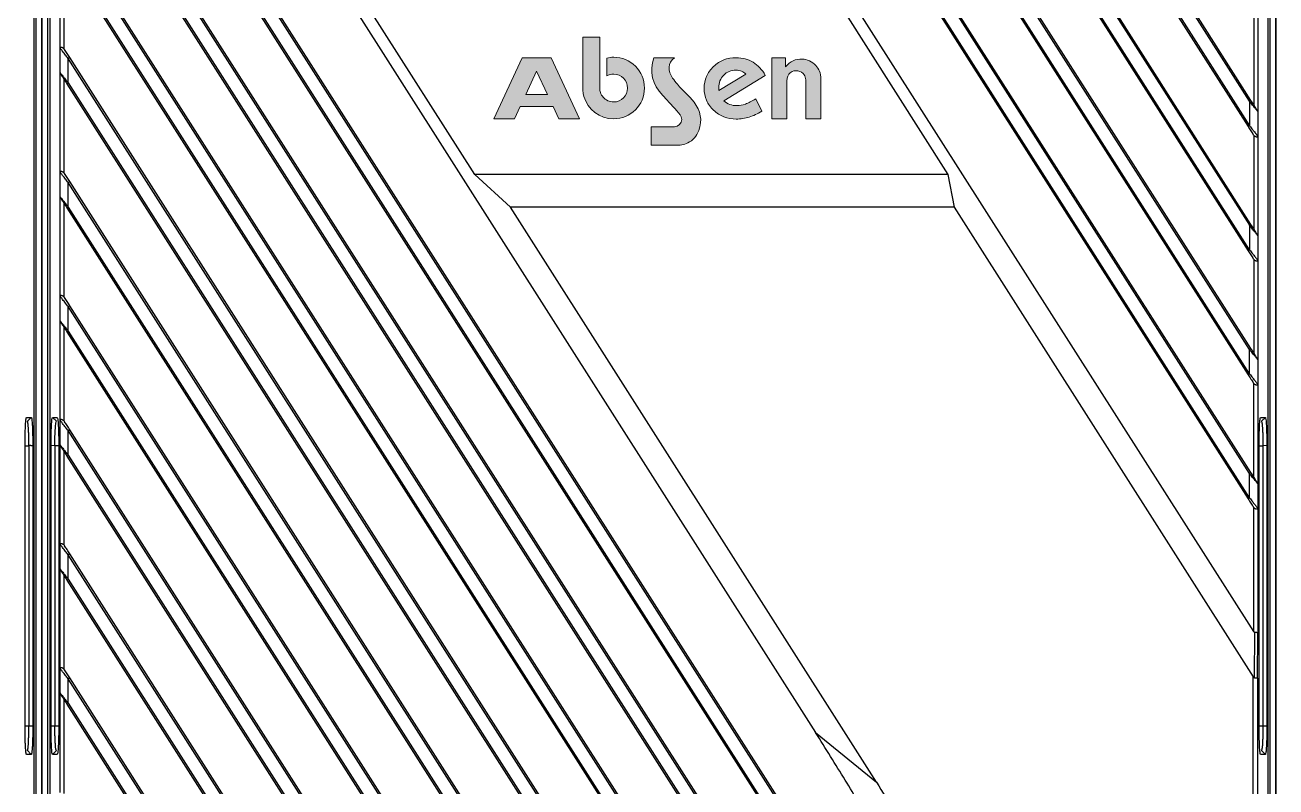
# Model space of a CAD drawing. Header units: millimetres. Extents: x 620 to 19791, y 2539 to 6969.
# Drawn here: x 17474.9 to 17627, y 4220.9 to 4313.5 of the extents above; entities that cross this region are included whole.
import ezdxf

# ---------------------------------------------------------------- set-up
doc = ezdxf.new("R2010")
doc.units = ezdxf.units.MM
doc.layers.add('图层 1', color=7, linetype='Continuous', lineweight=18)

# ---------------------------------------------------------------- blocks, each defined once
blk = doc.blocks.new('tugj')
at = {"color": 7, "linetype": 'Continuous', "lineweight": 25}
for p, q in [((12754.59, 4868.26), (12754.59, 5107.47)), ((12754.82, 5107.47), (12754.82, 4868.26)), ((12755.54, 5107.47), (12755.54, 4868.26)), ((12753.67, 4948.34), (12754.25, 4948.34)), ((12753.78, 4947.87), (12754.25, 4948.34)), ((12753.49, 4910.87), (12753.49, 4944.9)), ((12753.96, 4944.91), (12753.96, 4944.87)), ((12753.96, 4944.87), (12753.96, 4910.87)), ((12754.43, 4944.9), (12754.43, 4910.87)), ((12753.96, 4910.87), (12754.43, 4910.87)), ((12754.25, 4907.39), (12753.67, 4907.39)), ((12754.25, 4907.39), (12753.78, 4907.87))]:
    blk.add_line(p, q, dxfattribs=at)
at = {"color": 8, "linetype": 'Continuous', "lineweight": 25}
for p, q in [((12753.51, 4944.87), (12753.96, 4944.87)), ((12753.49, 4910.87), (12753.96, 4910.87))]:
    blk.add_line(p, q, dxfattribs=at)
at = {"color": 7, "linetype": 'Continuous', "lineweight": 25}
for points, knots in [([(12753.49, 4944.9), (12753.49, 4944.96), (12753.49, 4945.09), (12753.49, 4945.28), (12753.49, 4945.47), (12753.5, 4945.65), (12753.5, 4945.84), (12753.5, 4946.02), (12753.51, 4946.36), (12753.52, 4946.82), (12753.55, 4947.35), (12753.57, 4947.78), (12753.6, 4948.05), (12753.62, 4948.2), (12753.64, 4948.28), (12753.66, 4948.33), (12753.67, 4948.34), (12753.67, 4948.34)], [0, 0, 0, 0, 0.035416, 0.070611, 0.10569, 0.140764, 0.175939, 0.211324, 0.247024, 0.374493, 0.500164, 0.625732, 0.753269, 0.815461, 0.876928, 0.938247, 1, 1, 1, 1]), ([(12753.96, 4944.91), (12753.96, 4944.95), (12753.96, 4945.07), (12753.96, 4945.26), (12753.96, 4945.46), (12753.96, 4945.72), (12753.95, 4946.04), (12753.93, 4946.47), (12753.92, 4946.83), (12753.9, 4947.1), (12753.88, 4947.31), (12753.87, 4947.48), (12753.85, 4947.61), (12753.84, 4947.72), (12753.82, 4947.81), (12753.79, 4947.86), (12753.78, 4947.86), (12753.78, 4947.87)], [0, 0, 0, 0, 0.026073, 0.078333, 0.122556, 0.160504, 0.248311, 0.339738, 0.470221, 0.530021, 0.587242, 0.683619, 0.731234, 0.781098, 0.875666, 0.948616, 1, 1, 1, 1]), ([(12754.25, 4948.34), (12754.25, 4948.34), (12754.26, 4948.34), (12754.27, 4948.32), (12754.28, 4948.29), (12754.29, 4948.26), (12754.3, 4948.21), (12754.31, 4948.15), (12754.33, 4948.03), (12754.35, 4947.78), (12754.38, 4947.35), (12754.4, 4946.82), (12754.42, 4946.31), (12754.42, 4945.89), (12754.43, 4945.56), (12754.43, 4945.23), (12754.43, 4945.01), (12754.43, 4944.9)], [0, 0, 0, 0, 0.035388, 0.070561, 0.105626, 0.140692, 0.175868, 0.211261, 0.246977, 0.374442, 0.500058, 0.625679, 0.753189, 0.815324, 0.876785, 0.93815, 1, 1, 1, 1]), ([(12754.43, 4944.9), (12754.39, 4944.9), (12754.31, 4944.9), (12754.2, 4944.91), (12754.08, 4944.91), (12754, 4944.91), (12753.96, 4944.91)], [0, 0, 0, 0, 0.265789, 0.494835, 0.733744, 1, 1, 1, 1]), ([(12753.67, 4907.39), (12753.67, 4907.39), (12753.66, 4907.39), (12753.65, 4907.41), (12753.64, 4907.44), (12753.63, 4907.47), (12753.62, 4907.52), (12753.61, 4907.58), (12753.6, 4907.71), (12753.57, 4907.95), (12753.54, 4908.39), (12753.52, 4908.93), (12753.51, 4909.44), (12753.5, 4909.87), (12753.5, 4910.2), (12753.49, 4910.53), (12753.49, 4910.75), (12753.49, 4910.87)], [0, 0, 0, 0, 0.035356, 0.070494, 0.105521, 0.140549, 0.175687, 0.211043, 0.246724, 0.374233, 0.5, 0.625684, 0.753275, 0.815428, 0.876877, 0.938205, 1, 1, 1, 1]), ([(12753.78, 4907.87), (12753.78, 4907.87), (12753.79, 4907.87), (12753.8, 4907.88), (12753.81, 4907.91), (12753.82, 4907.96), (12753.84, 4908.04), (12753.86, 4908.16), (12753.87, 4908.29), (12753.89, 4908.46), (12753.9, 4908.67), (12753.92, 4908.96), (12753.93, 4909.36), (12753.95, 4909.77), (12753.96, 4910.12), (12753.96, 4910.37), (12753.96, 4910.62), (12753.96, 4910.78), (12753.96, 4910.87)], [0, 0, 0, 0, 0.0359991, 0.0724551, 0.1093783, 0.1467732, 0.2302514, 0.2807536, 0.3452922, 0.4097187, 0.4771828, 0.5484524, 0.6649754, 0.7850949, 0.8401732, 0.8965861, 0.9483134, 1, 1, 1, 1]), ([(12754.43, 4910.87), (12754.43, 4910.8), (12754.43, 4910.67), (12754.43, 4910.48), (12754.43, 4910.29), (12754.43, 4910.1), (12754.43, 4909.92), (12754.42, 4909.73), (12754.42, 4909.4), (12754.4, 4908.93), (12754.38, 4908.39), (12754.35, 4907.95), (12754.32, 4907.69), (12754.3, 4907.53), (12754.29, 4907.45), (12754.27, 4907.4), (12754.26, 4907.39), (12754.25, 4907.39)], [0, 0, 0, 0, 0.0353889, 0.0705506, 0.1055936, 0.1406279, 0.1757633, 0.2111087, 0.246771, 0.3742181, 0.5000114, 0.6256687, 0.7532509, 0.8154285, 0.8768889, 0.9382166, 1, 1, 1, 1])]:
    blk.add_open_spline(points, degree=3, knots=knots, dxfattribs=at)
blk = doc.blocks.new('*U204')
blk.add_blockref('tugj', (-12530.54, -4991.11))
blk = doc.blocks.new('*U205')
at = {"color": 0, "linetype": 'ByBlock', "lineweight": -2, "transparency": 16777216}
blk.add_blockref('*U204', (0, 337.5), dxfattribs=at)
blk = doc.blocks.new('tgd')
at = {"true_color": 0xf58220}
h = blk.add_hatch(color=30, dxfattribs=at)
edge = h.paths.add_edge_path()
edge.add_spline(control_points=[(18210.37, 4882.79), (18210.45, 4882.59), (18210.56, 4882.4), (18210.7, 4882.24), (18211.01, 4881.88), (18211.47, 4881.66), (18211.98, 4881.66), (18212.91, 4881.66), (18213.67, 4882.42), (18213.67, 4883.35), (18213.67, 4884.29), (18212.91, 4885.05), (18211.98, 4885.05), (18211.67, 4885.05), (18211.38, 4884.97), (18211.14, 4884.83), (18211.14, 4884.83), (18211.14, 4887), (18211.14, 4887), (18211.41, 4887.06), (18211.7, 4887.1), (18211.98, 4887.1), (18214.04, 4887.1), (18215.72, 4885.41), (18215.72, 4883.35), (18215.72, 4881.29), (18214.04, 4879.61), (18211.98, 4879.61), (18210.27, 4879.61), (18208.82, 4880.76), (18208.37, 4882.32), (18208.23, 4882.84), (18208.23, 4883.32), (18208.23, 4883.85), (18208.23, 4883.85), (18208.23, 4884.46), (18208.23, 4884.46), (18208.23, 4884.46), (18208.23, 4889.52), (18208.23, 4889.52), (18208.23, 4889.52), (18210.28, 4889.52), (18210.28, 4889.52), (18210.28, 4887.62), (18210.28, 4885.71), (18210.28, 4883.81), (18210.28, 4883.46), (18210.26, 4883.13), (18210.37, 4882.79)], knot_values=[0, 0, 0, 0, 1, 1, 1, 2, 2, 2, 3, 3, 3, 4, 4, 4, 5, 5, 5, 6, 6, 6, 7, 7, 7, 8, 8, 8, 9, 9, 9, 10, 10, 10, 11, 11, 11, 12, 12, 12, 13, 13, 13, 14, 14, 14, 15, 15, 15, 16, 16, 16, 16], degree=3, periodic=0)
h = blk.add_hatch(color=256)
h.paths.add_polyline_path([(18201.29, 4882.55), (18203.94, 4882.55), (18202.61, 4885.39)], flags=16)
h.paths.add_polyline_path([(18204.61, 4881.11), (18200.62, 4881.11), (18199.92, 4879.61), (18197.4, 4879.61), (18200.86, 4887.03), (18203.13, 4887.03), (18204.37, 4887.03), (18207.83, 4879.61), (18205.31, 4879.61)])
h = blk.add_hatch(color=256)
edge = h.paths.add_edge_path()
edge.add_spline(control_points=[(18216.85, 4887.03), (18216.85, 4887.03), (18219.38, 4887.03), (18219.38, 4887.03), (18218.51, 4886.41), (18218.57, 4885.39), (18219.14, 4884.57), (18219.31, 4884.32), (18219.51, 4884.07), (18219.73, 4883.81), (18220.42, 4882.98), (18221.18, 4882.42), (18221.76, 4881.62), (18222.51, 4880.59), (18222.82, 4879.45), (18222.32, 4878.18), (18222.07, 4877.52), (18221.61, 4876.97), (18220.99, 4876.69), (18220.53, 4876.47), (18220, 4876.39), (18219.44, 4876.39), (18219.44, 4876.39), (18216.53, 4876.39), (18216.53, 4876.39), (18216.53, 4876.39), (18216.53, 4878.64), (18216.53, 4878.64), (18216.53, 4878.64), (18219.35, 4878.64), (18219.35, 4878.64), (18219.35, 4878.64), (18219.35, 4878.64), (18219.35, 4878.64), (18219.35, 4878.64), (18219.35, 4878.64), (18219.35, 4878.64), (18219.35, 4878.64), (18219.36, 4878.64), (18219.36, 4878.64), (18219.36, 4878.64), (18219.36, 4878.64), (18219.36, 4878.64), (18219.85, 4878.65), (18220.25, 4879.05), (18220.25, 4879.54), (18220.25, 4879.97), (18219.91, 4880.27), (18219.65, 4880.57), (18219, 4881.31), (18218.32, 4882.06), (18217.95, 4882.44), (18216.65, 4883.79), (18216.3, 4885.33), (18216.85, 4887.03)], knot_values=[0, 0, 0, 0, 1, 1, 1, 2, 2, 2, 3, 3, 3, 4, 4, 4, 5, 5, 5, 6, 6, 6, 7, 7, 7, 8, 8, 8, 9, 9, 9, 10, 10, 10, 11, 11, 11, 12, 12, 12, 13, 13, 13, 14, 14, 14, 15, 15, 15, 16, 16, 16, 17, 17, 17, 18, 18, 18, 18], degree=3, periodic=0)
h = blk.add_hatch(color=256)
edge = h.paths.add_edge_path()
edge.add_spline(control_points=[(18229.97, 4880.54), (18229.47, 4880.22), (18228.97, 4879.98), (18228.46, 4879.82), (18227.95, 4879.66), (18227.42, 4879.58), (18226.88, 4879.58), (18226.34, 4879.58), (18225.84, 4879.67), (18225.37, 4879.85), (18224.91, 4880.03), (18224.49, 4880.3), (18224.12, 4880.65), (18223.75, 4881), (18223.46, 4881.41), (18223.26, 4881.86), (18223.07, 4882.32), (18222.97, 4882.8), (18222.97, 4883.31), (18222.97, 4883.83), (18223.07, 4884.31), (18223.26, 4884.76), (18223.45, 4885.2), (18223.74, 4885.61), (18224.12, 4885.97), (18224.49, 4886.33), (18224.9, 4886.59), (18225.36, 4886.77), (18225.81, 4886.94), (18226.32, 4887.03), (18226.88, 4887.03), (18227.64, 4887.03), (18228.32, 4886.85), (18228.92, 4886.49), (18229.52, 4886.12), (18230.02, 4885.59), (18230.41, 4884.89), (18230.41, 4884.89), (18225.36, 4881.81), (18225.36, 4881.81), (18225.58, 4881.61), (18225.82, 4881.46), (18226.09, 4881.36), (18226.36, 4881.26), (18226.65, 4881.21), (18226.97, 4881.21), (18227.29, 4881.21), (18227.64, 4881.27), (18228, 4881.41), (18228.37, 4881.54), (18228.78, 4881.75), (18229.24, 4882.04), (18229.24, 4882.04), (18229.97, 4880.54), (18229.97, 4880.54)], knot_values=[0, 0, 0, 0, 1, 1, 1, 2, 2, 2, 3, 3, 3, 4, 4, 4, 5, 5, 5, 6, 6, 6, 7, 7, 7, 8, 8, 8, 9, 9, 9, 10, 10, 10, 11, 11, 11, 12, 12, 12, 13, 13, 13, 14, 14, 14, 15, 15, 15, 16, 16, 16, 17, 17, 17, 18, 18, 18, 18], degree=3, periodic=0)
edge = h.paths.add_edge_path(flags=16)
edge.add_spline(control_points=[(18224.76, 4883.06), (18224.76, 4883.06), (18228.05, 4885.04), (18228.05, 4885.04), (18227.9, 4885.2), (18227.73, 4885.32), (18227.53, 4885.4), (18227.33, 4885.48), (18227.1, 4885.52), (18226.85, 4885.52), (18226.25, 4885.52), (18225.75, 4885.32), (18225.35, 4884.91), (18224.95, 4884.51), (18224.75, 4883.99), (18224.75, 4883.38), (18224.75, 4883.29), (18224.75, 4883.23), (18224.75, 4883.18), (18224.75, 4883.14), (18224.76, 4883.1), (18224.76, 4883.06)], knot_values=[0, 0, 0, 0, 1, 1, 1, 2, 2, 2, 3, 3, 3, 4, 4, 4, 5, 5, 5, 6, 6, 6, 7, 7, 7, 7], degree=3, periodic=0)
h = blk.add_hatch(color=256)
edge = h.paths.add_edge_path()
edge.add_spline(control_points=[(18231.21, 4879.61), (18231.21, 4879.61), (18231.21, 4887.03), (18231.21, 4887.03), (18231.21, 4887.03), (18232.88, 4887.03), (18232.88, 4887.03), (18232.88, 4887.03), (18232.88, 4885.93), (18232.88, 4885.93), (18233.46, 4886.62), (18234.04, 4886.89), (18234.93, 4886.87), (18235.41, 4886.87), (18236.16, 4886.55), (18236.55, 4886.09), (18236.91, 4885.63), (18237.17, 4885.24), (18237.17, 4884.39), (18237.17, 4884.39), (18237.17, 4879.61), (18237.17, 4879.61), (18237.17, 4879.61), (18235.35, 4879.61), (18235.35, 4879.61), (18235.35, 4879.61), (18235.35, 4883.76), (18235.35, 4883.76), (18235.35, 4884.01), (18235.35, 4884.27), (18235.31, 4884.52), (18235.28, 4884.71), (18235.17, 4884.92), (18235.01, 4885.1), (18234.55, 4885.59), (18233.69, 4885.58), (18233.27, 4885.03), (18233.04, 4884.74), (18233.02, 4884.45), (18233.02, 4883.72), (18233.02, 4883.72), (18233.02, 4879.61), (18233.02, 4879.61), (18233.02, 4879.61), (18231.21, 4879.61), (18231.21, 4879.61)], knot_values=[0, 0, 0, 0, 1, 1, 1, 2, 2, 2, 3, 3, 3, 4, 4, 4, 5, 5, 5, 6, 6, 6, 7, 7, 7, 8, 8, 8, 9, 9, 9, 10, 10, 10, 11, 11, 11, 12, 12, 12, 13, 13, 13, 14, 14, 14, 15, 15, 15, 15], degree=3, periodic=0)
at = {"color": 7, "linetype": 'Continuous', "lineweight": 25}
for p, q in [((18289.27, 4863.69), (18185.1, 5027.2)), ((18186.76, 5027.58), (18289.27, 4866.67)), ((18194.1, 5028.15), (18289.27, 4878.77)), ((18194.63, 5026.95), (18289.1, 4878.66)), ((18289.27, 4881.74), (18196, 5028.15)), ((18289.44, 4881.85), (18197, 5026.95)), ((18185.78, 5025.77), (18289.1, 4863.58)), ((18289.44, 4866.78), (18187.82, 5026.29)), ((18289.27, 4848.61), (18178.1, 5023.11)), ((18289.27, 4851.59), (18179.71, 5023.56)), ((18289.44, 4851.7), (18180.35, 5022.94)), ((18178.89, 5021.51), (18289.1, 4848.51)), ((18289.27, 4836.52), (18174.52, 5016.64)), ((18289.44, 4836.62), (18175.88, 5014.87)), ((18289.27, 4833.54), (18174.17, 5014.21)), ((18175.58, 5011.62), (18289.1, 4833.43)), ((18142.48, 4763.25), (18142.48, 5002.46)), ((18142.48, 5002.46), (18142.48, 4763.25)), ((18143.2, 4763.25), (18143.2, 5002.46)), ((18143.43, 5002.46), (18143.43, 4763.25)), ((18291.53, 4763.25), (18291.53, 5002.46)), ((18291.75, 5002.46), (18291.75, 4763.25)), ((18292.48, 5002.46), (18292.48, 4763.25)), ((18292.48, 4763.25), (18292.48, 5002.46)), ((18289.77, 4817.31), (18198.43, 4960.69)), ((18145.19, 4948.41), (18236.53, 4805.03)), ((18260.78, 4751.51), (18145.69, 4932.17)), ((18259.37, 4754.09), (18145.86, 4932.28)), ((18145.52, 4929.09), (18259.07, 4750.84)), ((18145.69, 4929.19), (18260.44, 4749.07)), ((18256.85, 4742.6), (18145.69, 4917.1)), ((18256.07, 4744.2), (18145.86, 4917.2)), ((18145.52, 4914.01), (18254.61, 4742.77)), ((18145.69, 4914.12), (18255.25, 4742.15)), ((18249.18, 4739.95), (18145.86, 4902.13)), ((18249.85, 4738.52), (18145.69, 4902.02)), ((18144.69, 4888.2), (18144.69, 4900.3)), ((18145.19, 4888.09), (18145.19, 4899.46)), ((18145.52, 4898.94), (18247.14, 4739.42)), ((18145.69, 4899.04), (18248.2, 4738.14)), ((18195.1, 4872.86), (18182.35, 4892.86)), ((18239.86, 4892.86), (18252.6, 4872.86)), ((18289.77, 4892.69), (18289.77, 4881.33)), ((18290.27, 4892.59), (18290.27, 4880.49)), ((18144.69, 4885.22), (18144.69, 4888.2)), ((18145.19, 4888.09), (18145.23, 4888.03)), ((18145.69, 4883.97), (18145.69, 4886.94)), ((18240.85, 4737.56), (18145.69, 4886.94)), ((18240.33, 4738.76), (18145.86, 4887.05)), ((18144.69, 4873.13), (18144.69, 4885.22)), ((18145.19, 4873.02), (18145.19, 4884.38)), ((18145.69, 4883.97), (18238.96, 4737.56)), ((18145.52, 4883.86), (18237.96, 4738.76)), ((18289.27, 4881.74), (18289.27, 4878.77)), ((18290.27, 4880.49), (18290.27, 4877.51)), ((18289.77, 4877.62), (18289.72, 4877.68)), ((18289.77, 4877.62), (18289.77, 4866.25)), ((18290.27, 4877.51), (18290.27, 4865.41)), ((18144.69, 4870.15), (18144.69, 4873.13)), ((18145.19, 4873.02), (18145.23, 4872.96)), ((18145.69, 4868.89), (18145.69, 4871.87)), ((18231.25, 4737.56), (18145.69, 4871.87)), ((18230.72, 4738.76), (18145.86, 4871.98)), ((18199.42, 4868.86), (18195.1, 4872.86)), ((18252.6, 4872.86), (18195.1, 4872.86)), ((18252.6, 4872.86), (18253.37, 4868.86)), ((18144.69, 4858.05), (18144.69, 4870.15)), ((18145.19, 4857.94), (18145.19, 4869.31)), ((18145.52, 4868.78), (18228.35, 4738.76)), ((18145.69, 4868.89), (18229.36, 4737.56)), ((18243.91, 4799.03), (18199.42, 4868.86)), ((18253.37, 4868.86), (18199.42, 4868.86)), ((18253.37, 4868.86), (18289.72, 4811.8)), ((18289.27, 4866.67), (18289.27, 4863.69)), ((18290.27, 4865.41), (18290.27, 4862.43)), ((18289.77, 4862.54), (18289.72, 4862.6)), ((18289.77, 4862.54), (18289.77, 4851.18)), ((18290.27, 4862.43), (18290.27, 4850.34)), ((18144.69, 4855.07), (18144.69, 4858.05)), ((18145.19, 4857.94), (18145.23, 4857.88)), ((18145.69, 4853.82), (18145.69, 4856.79)), ((18221.65, 4737.56), (18145.69, 4856.79)), ((18221.12, 4738.76), (18145.86, 4856.9)), ((18144.69, 4842.98), (18144.69, 4855.07)), ((18145.19, 4842.87), (18145.19, 4854.23)), ((18145.52, 4853.71), (18218.75, 4738.76)), ((18145.69, 4853.82), (18219.75, 4737.56)), ((18289.27, 4848.61), (18289.27, 4851.59)), ((18290.27, 4850.34), (18290.27, 4847.36)), ((18289.72, 4847.53), (18289.77, 4847.47)), ((18289.77, 4836.1), (18289.77, 4847.47)), ((18290.27, 4847.36), (18290.27, 4835.26)), ((18143.77, 4843.33), (18144.35, 4843.33)), ((18143.77, 4843.33), (18144.24, 4842.86)), ((18144.69, 4840), (18144.69, 4842.98)), ((18145.19, 4842.87), (18145.23, 4842.81)), ((18290.61, 4843.33), (18291.19, 4843.33)), ((18290.71, 4842.86), (18291.19, 4843.33)), ((18145.69, 4838.74), (18145.69, 4841.72)), ((18212.04, 4737.56), (18145.69, 4841.72)), ((18211.52, 4738.76), (18145.86, 4841.83)), ((18144.06, 4839.9), (18143.59, 4839.88)), ((18143.59, 4805.86), (18143.59, 4839.88)), ((18144.06, 4839.86), (18144.06, 4839.9)), ((18144.06, 4839.86), (18144.06, 4805.86)), ((18144.53, 4839.89), (18144.53, 4805.86)), ((18144.69, 4827.9), (18144.69, 4840)), ((18290.43, 4805.86), (18290.43, 4839.89)), ((18291.37, 4839.89), (18290.89, 4839.9)), ((18290.89, 4839.9), (18290.89, 4839.86)), ((18290.89, 4839.86), (18290.89, 4805.86)), ((18291.37, 4839.89), (18291.37, 4805.86)), ((18145.19, 4827.79), (18145.19, 4839.16)), ((18145.52, 4838.63), (18209.15, 4738.76)), ((18145.69, 4838.74), (18210.15, 4737.56)), ((18289.27, 4833.54), (18289.27, 4836.52)), ((18290.27, 4835.26), (18290.27, 4832.28)), ((18289.72, 4832.45), (18289.77, 4832.39)), ((18289.77, 4817.31), (18289.77, 4832.39)), ((18290.27, 4832.28), (18290.27, 4817.15)), ((18144.69, 4824.92), (18144.69, 4827.9)), ((18145.19, 4827.79), (18145.23, 4827.73)), ((18145.69, 4823.67), (18145.69, 4826.64)), ((18202.44, 4737.56), (18145.69, 4826.64)), ((18201.91, 4738.76), (18145.86, 4826.75)), ((18144.69, 4812.82), (18144.69, 4824.92)), ((18145.19, 4812.72), (18145.19, 4824.08)), ((18145.52, 4823.56), (18199.54, 4738.76)), ((18145.69, 4823.67), (18200.54, 4737.56)), ((18289.85, 4811.7), (18289.9, 4817.2)), ((18290.22, 4811.65), (18290.27, 4817.15)), ((18144.69, 4809.85), (18144.69, 4812.82)), ((18145.19, 4812.72), (18145.23, 4812.66)), ((18145.69, 4808.59), (18145.69, 4811.57)), ((18192.84, 4737.56), (18145.69, 4811.57)), ((18192.31, 4738.76), (18145.86, 4811.68)), ((18289.72, 4758.81), (18289.72, 4811.8)), ((18290.22, 4811.65), (18290.22, 4758.81)), ((18144.69, 4797.75), (18144.69, 4809.85)), ((18145.19, 4797.64), (18145.19, 4809)), ((18145.52, 4808.48), (18189.94, 4738.76)), ((18145.69, 4808.59), (18190.94, 4737.56)), ((18143.59, 4805.86), (18144.06, 4805.86)), ((18236.53, 4805.03), (18243.91, 4799.03)), ((18290.89, 4805.86), (18291.37, 4805.86)), ((18144.24, 4802.86), (18143.77, 4802.38)), ((18144.35, 4802.38), (18143.77, 4802.38)), ((18291.19, 4802.38), (18290.61, 4802.38)), ((18291.19, 4802.38), (18290.71, 4802.86))]:
    blk.add_line(p, q, dxfattribs=at)
blk.add_line((18210.37, 4882.79), (18210.37, 4882.79))
blk.add_line((18210.37, 4882.79), (18210.37, 4882.79))
blk.add_line((18210.37, 4882.79), (18210.37, 4882.79))
at = {"color": 8, "linetype": 'Continuous', "lineweight": 25}
for p, q in [((18144.51, 4839.86), (18144.06, 4839.86)), ((18290.44, 4839.86), (18290.89, 4839.86)), ((18144.06, 4805.86), (18144.53, 4805.86)), ((18290.43, 4805.86), (18290.89, 4805.86))]:
    blk.add_line(p, q, dxfattribs=at)
at = {"color": 7, "linetype": 'Continuous', "lineweight": 25, "flags": 128}
for points in [[(18145.86, 4887.05), (18145.85, 4887.05), (18145.84, 4887.04), (18145.83, 4887.03), (18145.81, 4887.02), (18145.78, 4887), (18145.75, 4886.99), (18145.72, 4886.97), (18145.69, 4886.94)], [(18145.52, 4883.86), (18145.52, 4883.86), (18145.53, 4883.87), (18145.55, 4883.88), (18145.57, 4883.89), (18145.59, 4883.91), (18145.62, 4883.93), (18145.65, 4883.95), (18145.69, 4883.97)], [(18289.44, 4881.85), (18289.43, 4881.85), (18289.42, 4881.84), (18289.41, 4881.83), (18289.39, 4881.82), (18289.36, 4881.8), (18289.33, 4881.78), (18289.3, 4881.76), (18289.27, 4881.74)], [(18145.86, 4871.98), (18145.85, 4871.98), (18145.84, 4871.97), (18145.83, 4871.96), (18145.81, 4871.95), (18145.78, 4871.93), (18145.75, 4871.91), (18145.72, 4871.89), (18145.69, 4871.87)], [(18145.52, 4868.78), (18145.52, 4868.79), (18145.53, 4868.79), (18145.55, 4868.8), (18145.57, 4868.82), (18145.59, 4868.83), (18145.62, 4868.85), (18145.65, 4868.87), (18145.69, 4868.89)], [(18289.27, 4866.67), (18289.3, 4866.69), (18289.33, 4866.71), (18289.36, 4866.73), (18289.39, 4866.74), (18289.41, 4866.76), (18289.42, 4866.77), (18289.43, 4866.77), (18289.44, 4866.78)], [(18289.1, 4863.58), (18289.1, 4863.58), (18289.11, 4863.59), (18289.13, 4863.6), (18289.15, 4863.61), (18289.17, 4863.63), (18289.2, 4863.65), (18289.24, 4863.67), (18289.27, 4863.69)], [(18145.86, 4856.9), (18145.85, 4856.9), (18145.84, 4856.89), (18145.83, 4856.88), (18145.81, 4856.87), (18145.78, 4856.85), (18145.75, 4856.84), (18145.72, 4856.82), (18145.69, 4856.79)], [(18145.52, 4853.71), (18145.52, 4853.71), (18145.53, 4853.72), (18145.55, 4853.73), (18145.57, 4853.74), (18145.59, 4853.76), (18145.62, 4853.78), (18145.65, 4853.8), (18145.69, 4853.82)], [(18289.27, 4851.59), (18289.3, 4851.61), (18289.33, 4851.63), (18289.36, 4851.65), (18289.39, 4851.67), (18289.41, 4851.68), (18289.42, 4851.69), (18289.43, 4851.7), (18289.44, 4851.7)], [(18145.86, 4841.83), (18145.85, 4841.82), (18145.84, 4841.82), (18145.83, 4841.81), (18145.81, 4841.8), (18145.78, 4841.78), (18145.75, 4841.76), (18145.72, 4841.74), (18145.69, 4841.72)], [(18145.52, 4838.63), (18145.52, 4838.64), (18145.53, 4838.64), (18145.55, 4838.65), (18145.57, 4838.67), (18145.59, 4838.68), (18145.62, 4838.7), (18145.65, 4838.72), (18145.69, 4838.74)], [(18289.44, 4836.62), (18289.43, 4836.62), (18289.42, 4836.62), (18289.41, 4836.61), (18289.39, 4836.59), (18289.36, 4836.58), (18289.33, 4836.56), (18289.3, 4836.54), (18289.27, 4836.52)], [(18145.86, 4826.75), (18145.85, 4826.75), (18145.84, 4826.74), (18145.83, 4826.73), (18145.81, 4826.72), (18145.78, 4826.7), (18145.75, 4826.69), (18145.72, 4826.67), (18145.69, 4826.64)], [(18145.52, 4823.56), (18145.52, 4823.56), (18145.53, 4823.57), (18145.55, 4823.58), (18145.57, 4823.59), (18145.59, 4823.61), (18145.62, 4823.63), (18145.65, 4823.65), (18145.69, 4823.67)], [(18145.86, 4811.68), (18145.85, 4811.67), (18145.84, 4811.67), (18145.83, 4811.66), (18145.81, 4811.64), (18145.78, 4811.63), (18145.75, 4811.61), (18145.72, 4811.59), (18145.69, 4811.57)], [(18145.52, 4808.48), (18145.52, 4808.49), (18145.53, 4808.49), (18145.55, 4808.5), (18145.57, 4808.51), (18145.59, 4808.53), (18145.62, 4808.55), (18145.65, 4808.57), (18145.69, 4808.59)]]:
    blk.add_lwpolyline(points, dxfattribs=at)
at = {"color": 7, "linetype": 'Continuous', "lineweight": 25}
for points, knots in [([(18145.19, 4888.09), (18145.16, 4888.12), (18145.11, 4888.17), (18145.02, 4888.23), (18144.93, 4888.26), (18144.85, 4888.28), (18144.78, 4888.29), (18144.71, 4888.27), (18144.7, 4888.23), (18144.69, 4888.2)], [0, 0, 0, 0, 0.134132, 0.262205, 0.388536, 0.527308, 0.642569, 0.751836, 1, 1, 1, 1]), ([(18145.69, 4886.94), (18145.58, 4887.08), (18145.34, 4887.39), (18145.06, 4887.72), (18144.89, 4887.96), (18144.79, 4888.07), (18144.71, 4888.15), (18144.7, 4888.18), (18144.69, 4888.2)], [0, 0, 0, 0, 0.259319, 0.569215, 0.678743, 0.772851, 0.882202, 1, 1, 1, 1]), ([(18145.86, 4887.05), (18145.75, 4887.23), (18145.53, 4887.57), (18145.33, 4887.88), (18145.23, 4888.03)], [0, 0, 0, 0, 0.502859, 1, 1, 1, 1]), ([(18144.69, 4885.22), (18144.69, 4885.22), (18144.71, 4885.2), (18144.77, 4885.11), (18144.88, 4884.98), (18145.06, 4884.76), (18145.33, 4884.42), (18145.56, 4884.12), (18145.69, 4883.97)], [0, 0, 0, 0, 0.09337, 0.19688, 0.314775, 0.449953, 0.705785, 1, 1, 1, 1]), ([(18144.77, 4885.04), (18144.74, 4885.08), (18144.7, 4885.14), (18144.69, 4885.2), (18144.69, 4885.22)], [0, 0, 0, 0, 0.585173, 1, 1, 1, 1]), ([(18144.77, 4885.04), (18144.79, 4885.01), (18144.83, 4884.94), (18144.94, 4884.77), (18145.17, 4884.41), (18145.38, 4884.08), (18145.52, 4883.86)], [0, 0, 0, 0, 0.115365, 0.245985, 0.496102, 1, 1, 1, 1]), ([(18290.27, 4880.49), (18290.26, 4880.5), (18290.25, 4880.51), (18290.17, 4880.62), (18290.06, 4880.75), (18289.89, 4880.97), (18289.62, 4881.3), (18289.39, 4881.59), (18289.27, 4881.74)], [0, 0, 0, 0, 0.098019, 0.217223, 0.342927, 0.459125, 0.704362, 1, 1, 1, 1]), ([(18290.19, 4880.67), (18290.17, 4880.7), (18290.13, 4880.77), (18290.01, 4880.94), (18289.79, 4881.3), (18289.58, 4881.63), (18289.44, 4881.85)], [0, 0, 0, 0, 0.115375, 0.245988, 0.496102, 1, 1, 1, 1]), ([(18290.19, 4880.67), (18290.21, 4880.64), (18290.25, 4880.57), (18290.26, 4880.52), (18290.27, 4880.49)], [0, 0, 0, 0, 0.541525, 1, 1, 1, 1]), ([(18289.27, 4878.77), (18289.25, 4878.75), (18289.2, 4878.72), (18289.15, 4878.69), (18289.11, 4878.66), (18289.1, 4878.66), (18289.1, 4878.66)], [0, 0, 0, 0, 0.249998, 0.500002, 0.750001, 1, 1, 1, 1]), ([(18289.1, 4878.66), (18289.21, 4878.49), (18289.43, 4878.14), (18289.63, 4877.83), (18289.72, 4877.68)], [0, 0, 0, 0, 0.502861, 1, 1, 1, 1]), ([(18289.27, 4878.77), (18289.4, 4878.61), (18289.63, 4878.31), (18289.9, 4877.98), (18290.07, 4877.76), (18290.18, 4877.62), (18290.24, 4877.54), (18290.26, 4877.51), (18290.27, 4877.51), (18290.27, 4877.51)], [0, 0, 0, 0, 0.300139, 0.550186, 0.665066, 0.787585, 0.918971, 0.964467, 1, 1, 1, 1]), ([(18289.77, 4877.62), (18289.79, 4877.59), (18289.84, 4877.54), (18289.93, 4877.48), (18290.03, 4877.45), (18290.11, 4877.43), (18290.17, 4877.43), (18290.22, 4877.44), (18290.25, 4877.47), (18290.26, 4877.5), (18290.27, 4877.51)], [0, 0, 0, 0, 0.134899, 0.261911, 0.394646, 0.528442, 0.642516, 0.748172, 0.855386, 1, 1, 1, 1]), ([(18145.19, 4873.02), (18145.16, 4873.05), (18145.11, 4873.1), (18145.02, 4873.15), (18144.93, 4873.19), (18144.85, 4873.21), (18144.78, 4873.21), (18144.71, 4873.19), (18144.7, 4873.15), (18144.69, 4873.13)], [0, 0, 0, 0, 0.1341315, 0.2622037, 0.3885342, 0.5273058, 0.6425663, 0.7518324, 1, 1, 1, 1]), ([(18145.69, 4871.87), (18145.58, 4872.01), (18145.34, 4872.31), (18145.06, 4872.64), (18144.89, 4872.89), (18144.79, 4873), (18144.71, 4873.07), (18144.7, 4873.11), (18144.69, 4873.13)], [0, 0, 0, 0, 0.257384, 0.56819, 0.677429, 0.771192, 0.881044, 1, 1, 1, 1]), ([(18145.86, 4871.98), (18145.75, 4872.15), (18145.53, 4872.5), (18145.33, 4872.8), (18145.23, 4872.96)], [0, 0, 0, 0, 0.502859, 1, 1, 1, 1]), ([(18144.69, 4870.15), (18144.69, 4870.14), (18144.71, 4870.13), (18144.77, 4870.04), (18144.88, 4869.91), (18145.06, 4869.68), (18145.33, 4869.34), (18145.56, 4869.05), (18145.69, 4868.89)], [0, 0, 0, 0, 0.093369, 0.196878, 0.314764, 0.449931, 0.705776, 1, 1, 1, 1]), ([(18144.77, 4869.97), (18144.74, 4870), (18144.7, 4870.06), (18144.69, 4870.12), (18144.69, 4870.15)], [0, 0, 0, 0, 0.585173, 1, 1, 1, 1]), ([(18144.77, 4869.97), (18144.79, 4869.94), (18144.83, 4869.87), (18144.94, 4869.69), (18145.17, 4869.34), (18145.38, 4869.01), (18145.52, 4868.78)], [0, 0, 0, 0, 0.115365, 0.245985, 0.496102, 1, 1, 1, 1]), ([(18290.27, 4865.41), (18290.26, 4865.42), (18290.25, 4865.44), (18290.17, 4865.54), (18290.06, 4865.67), (18289.89, 4865.89), (18289.62, 4866.22), (18289.39, 4866.51), (18289.27, 4866.67)], [0, 0, 0, 0, 0.098061, 0.217258, 0.34294, 0.45913, 0.70437, 1, 1, 1, 1]), ([(18290.19, 4865.59), (18290.17, 4865.62), (18290.13, 4865.69), (18290.01, 4865.87), (18289.79, 4866.22), (18289.58, 4866.55), (18289.44, 4866.78)], [0, 0, 0, 0, 0.115374, 0.245988, 0.496102, 1, 1, 1, 1]), ([(18290.19, 4865.59), (18290.21, 4865.56), (18290.25, 4865.5), (18290.26, 4865.44), (18290.27, 4865.41)], [0, 0, 0, 0, 0.541524, 1, 1, 1, 1]), ([(18289.1, 4863.58), (18289.21, 4863.41), (18289.43, 4863.07), (18289.63, 4862.76), (18289.72, 4862.6)], [0, 0, 0, 0, 0.502862, 1, 1, 1, 1]), ([(18289.27, 4863.69), (18289.4, 4863.53), (18289.63, 4863.23), (18289.9, 4862.91), (18290.07, 4862.68), (18290.18, 4862.55), (18290.24, 4862.47), (18290.26, 4862.43), (18290.27, 4862.43), (18290.27, 4862.43)], [0, 0, 0, 0, 0.30207, 0.550671, 0.66567, 0.787576, 0.918981, 0.964421, 1, 1, 1, 1]), ([(18289.77, 4862.54), (18289.79, 4862.51), (18289.84, 4862.46), (18289.93, 4862.41), (18290.03, 4862.37), (18290.11, 4862.35), (18290.17, 4862.35), (18290.22, 4862.36), (18290.25, 4862.39), (18290.26, 4862.42), (18290.27, 4862.43)], [0, 0, 0, 0, 0.134898, 0.261911, 0.394646, 0.528442, 0.642515, 0.748171, 0.855386, 1, 1, 1, 1]), ([(18145.19, 4857.94), (18145.16, 4857.97), (18145.11, 4858.02), (18145.02, 4858.08), (18144.93, 4858.11), (18144.85, 4858.13), (18144.78, 4858.14), (18144.71, 4858.12), (18144.7, 4858.08), (18144.69, 4858.05)], [0, 0, 0, 0, 0.134132, 0.262203, 0.388534, 0.527306, 0.642566, 0.751832, 1, 1, 1, 1]), ([(18145.69, 4856.79), (18145.58, 4856.93), (18145.34, 4857.23), (18145.06, 4857.57), (18144.89, 4857.81), (18144.79, 4857.92), (18144.71, 4858), (18144.7, 4858.03), (18144.69, 4858.05)], [0, 0, 0, 0, 0.257384, 0.56819, 0.677429, 0.771192, 0.881044, 1, 1, 1, 1]), ([(18145.86, 4856.9), (18145.75, 4857.08), (18145.53, 4857.42), (18145.33, 4857.73), (18145.23, 4857.88)], [0, 0, 0, 0, 0.502858, 1, 1, 1, 1]), ([(18144.69, 4855.07), (18144.69, 4855.06), (18144.71, 4855.05), (18144.77, 4854.96), (18144.88, 4854.83), (18145.06, 4854.61), (18145.33, 4854.27), (18145.56, 4853.97), (18145.69, 4853.82)], [0, 0, 0, 0, 0.093369, 0.196878, 0.314764, 0.449931, 0.705776, 1, 1, 1, 1]), ([(18144.77, 4854.89), (18144.74, 4854.93), (18144.7, 4854.99), (18144.69, 4855.05), (18144.69, 4855.07)], [0, 0, 0, 0, 0.585173, 1, 1, 1, 1]), ([(18144.77, 4854.89), (18144.79, 4854.86), (18144.83, 4854.79), (18144.94, 4854.62), (18145.17, 4854.26), (18145.38, 4853.93), (18145.52, 4853.71)], [0, 0, 0, 0, 0.115365, 0.245985, 0.496102, 1, 1, 1, 1]), ([(18290.27, 4850.34), (18290.26, 4850.35), (18290.25, 4850.36), (18290.17, 4850.47), (18290.06, 4850.6), (18289.89, 4850.82), (18289.62, 4851.15), (18289.39, 4851.43), (18289.27, 4851.59)], [0, 0, 0, 0, 0.098061, 0.217259, 0.342941, 0.45913, 0.704371, 1, 1, 1, 1]), ([(18290.19, 4850.52), (18290.17, 4850.55), (18290.13, 4850.62), (18290.01, 4850.79), (18289.79, 4851.15), (18289.58, 4851.48), (18289.44, 4851.7)], [0, 0, 0, 0, 0.115374, 0.245988, 0.496101, 1, 1, 1, 1]), ([(18290.19, 4850.52), (18290.21, 4850.48), (18290.25, 4850.42), (18290.26, 4850.36), (18290.27, 4850.34)], [0, 0, 0, 0, 0.541523, 1, 1, 1, 1]), ([(18289.27, 4848.61), (18289.25, 4848.6), (18289.2, 4848.57), (18289.15, 4848.54), (18289.11, 4848.51), (18289.1, 4848.51), (18289.1, 4848.51)], [0, 0, 0, 0, 0.250003, 0.500008, 0.750006, 1, 1, 1, 1]), ([(18289.1, 4848.51), (18289.21, 4848.33), (18289.43, 4847.99), (18289.63, 4847.68), (18289.72, 4847.53)], [0, 0, 0, 0, 0.502862, 1, 1, 1, 1]), ([(18289.27, 4848.61), (18289.4, 4848.45), (18289.63, 4848.16), (18289.9, 4847.83), (18290.07, 4847.61), (18290.18, 4847.47), (18290.24, 4847.39), (18290.26, 4847.35), (18290.27, 4847.36), (18290.27, 4847.36)], [0, 0, 0, 0, 0.302069, 0.550671, 0.66567, 0.787575, 0.918981, 0.964421, 1, 1, 1, 1]), ([(18289.77, 4847.47), (18289.79, 4847.44), (18289.84, 4847.39), (18289.93, 4847.33), (18290.03, 4847.3), (18290.11, 4847.28), (18290.17, 4847.27), (18290.22, 4847.29), (18290.25, 4847.32), (18290.26, 4847.34), (18290.27, 4847.36)], [0, 0, 0, 0, 0.134901, 0.261912, 0.394646, 0.528442, 0.642516, 0.748172, 0.855387, 1, 1, 1, 1]), ([(18143.59, 4839.88), (18143.59, 4840.33), (18143.6, 4841.24), (18143.64, 4842.38), (18143.7, 4843.17), (18143.75, 4843.28), (18143.77, 4843.33)], [0, 0, 0, 0, 0.246885, 0.50013, 0.753332, 1, 1, 1, 1]), ([(18144.06, 4839.9), (18144.06, 4840.28), (18144.06, 4841.06), (18144.12, 4842.04), (18144.17, 4842.72), (18144.22, 4842.81), (18144.24, 4842.86)], [0, 0, 0, 0, 0.249535, 0.499555, 0.749659, 1, 1, 1, 1]), ([(18144.35, 4843.33), (18144.37, 4843.28), (18144.42, 4843.17), (18144.48, 4842.39), (18144.52, 4841.24), (18144.53, 4840.33), (18144.53, 4839.89)], [0, 0, 0, 0, 0.24679, 0.500041, 0.753319, 1, 1, 1, 1]), ([(18145.19, 4842.87), (18145.16, 4842.9), (18145.11, 4842.95), (18145.02, 4843), (18144.93, 4843.04), (18144.85, 4843.06), (18144.78, 4843.06), (18144.71, 4843.04), (18144.7, 4843), (18144.69, 4842.98)], [0, 0, 0, 0, 0.134133, 0.262204, 0.388535, 0.527306, 0.642566, 0.751832, 1, 1, 1, 1]), ([(18145.69, 4841.72), (18145.58, 4841.86), (18145.34, 4842.16), (18145.06, 4842.49), (18144.89, 4842.74), (18144.79, 4842.85), (18144.71, 4842.92), (18144.7, 4842.96), (18144.69, 4842.98)], [0, 0, 0, 0, 0.257385, 0.568191, 0.67743, 0.771192, 0.881045, 1, 1, 1, 1]), ([(18290.43, 4839.89), (18290.43, 4840.33), (18290.44, 4841.24), (18290.48, 4842.39), (18290.54, 4843.17), (18290.59, 4843.28), (18290.61, 4843.33)], [0, 0, 0, 0, 0.2468621, 0.5001337, 0.7533733, 1, 1, 1, 1]), ([(18290.71, 4842.86), (18290.73, 4842.84), (18290.75, 4842.81), (18290.79, 4842.58), (18290.83, 4842.21), (18290.86, 4841.6), (18290.89, 4840.89), (18290.89, 4840.29), (18290.89, 4839.9)], [0, 0, 0, 0, 0.171806, 0.22363, 0.479535, 0.618902, 0.74668, 1, 1, 1, 1]), ([(18291.19, 4843.33), (18291.21, 4843.28), (18291.26, 4843.17), (18291.32, 4842.38), (18291.36, 4841.24), (18291.36, 4840.33), (18291.37, 4839.89)], [0, 0, 0, 0, 0.246811, 0.500028, 0.753291, 1, 1, 1, 1]), ([(18145.86, 4841.83), (18145.75, 4842), (18145.53, 4842.34), (18145.33, 4842.65), (18145.23, 4842.81)], [0, 0, 0, 0, 0.502861, 1, 1, 1, 1]), ([(18144.69, 4840), (18144.69, 4839.99), (18144.71, 4839.97), (18144.77, 4839.89), (18144.88, 4839.76), (18145.06, 4839.53), (18145.33, 4839.19), (18145.56, 4838.9), (18145.69, 4838.74)], [0, 0, 0, 0, 0.093369, 0.196878, 0.314764, 0.449932, 0.705777, 1, 1, 1, 1]), ([(18144.69, 4840), (18144.69, 4839.97), (18144.7, 4839.91), (18144.74, 4839.85), (18144.77, 4839.82)], [0, 0, 0, 0, 0.414823, 1, 1, 1, 1]), ([(18144.77, 4839.82), (18144.79, 4839.79), (18144.83, 4839.72), (18144.94, 4839.54), (18145.17, 4839.19), (18145.38, 4838.86), (18145.52, 4838.63)], [0, 0, 0, 0, 0.1153656, 0.2459849, 0.4961026, 1, 1, 1, 1]), ([(18290.27, 4835.26), (18290.26, 4835.27), (18290.25, 4835.29), (18290.17, 4835.39), (18290.06, 4835.52), (18289.89, 4835.74), (18289.62, 4836.07), (18289.39, 4836.36), (18289.27, 4836.52)], [0, 0, 0, 0, 0.098066, 0.217262, 0.342944, 0.459133, 0.704371, 1, 1, 1, 1]), ([(18290.19, 4835.44), (18290.17, 4835.47), (18290.13, 4835.54), (18290.01, 4835.72), (18289.79, 4836.07), (18289.58, 4836.4), (18289.44, 4836.62)], [0, 0, 0, 0, 0.115375, 0.245988, 0.496102, 1, 1, 1, 1]), ([(18290.19, 4835.44), (18290.21, 4835.41), (18290.25, 4835.35), (18290.26, 4835.29), (18290.27, 4835.26)], [0, 0, 0, 0, 0.541501, 1, 1, 1, 1]), ([(18289.27, 4833.54), (18289.25, 4833.53), (18289.2, 4833.5), (18289.15, 4833.46), (18289.11, 4833.44), (18289.1, 4833.43), (18289.1, 4833.43)], [0, 0, 0, 0, 0.250004, 0.5000048, 0.750004, 1, 1, 1, 1]), ([(18289.1, 4833.43), (18289.21, 4833.26), (18289.43, 4832.91), (18289.63, 4832.61), (18289.72, 4832.45)], [0, 0, 0, 0, 0.50286, 1, 1, 1, 1]), ([(18289.27, 4833.54), (18289.4, 4833.38), (18289.63, 4833.08), (18289.9, 4832.75), (18290.07, 4832.53), (18290.18, 4832.4), (18290.24, 4832.32), (18290.26, 4832.28), (18290.27, 4832.28), (18290.27, 4832.28)], [0, 0, 0, 0, 0.302013, 0.550517, 0.665494, 0.787379, 0.918829, 0.96437, 1, 1, 1, 1]), ([(18289.77, 4832.39), (18289.81, 4832.35), (18289.86, 4832.3), (18289.96, 4832.25), (18290.03, 4832.22), (18290.11, 4832.2), (18290.2, 4832.2), (18290.25, 4832.23), (18290.26, 4832.25), (18290.27, 4832.28), (18290.27, 4832.28)], [0, 0, 0, 0, 0.194221, 0.291327, 0.391312, 0.523931, 0.662944, 0.859307, 0.945989, 1, 1, 1, 1]), ([(18145.19, 4827.79), (18145.16, 4827.82), (18145.11, 4827.87), (18145.02, 4827.93), (18144.93, 4827.96), (18144.85, 4827.98), (18144.78, 4827.98), (18144.71, 4827.97), (18144.7, 4827.93), (18144.69, 4827.9)], [0, 0, 0, 0, 0.13413, 0.262202, 0.388534, 0.527306, 0.642566, 0.751833, 1, 1, 1, 1]), ([(18145.69, 4826.64), (18145.58, 4826.78), (18145.34, 4827.08), (18145.06, 4827.42), (18144.89, 4827.66), (18144.79, 4827.77), (18144.71, 4827.85), (18144.7, 4827.88), (18144.69, 4827.9)], [0, 0, 0, 0, 0.257384, 0.56819, 0.677429, 0.771192, 0.881044, 1, 1, 1, 1]), ([(18145.86, 4826.75), (18145.75, 4826.92), (18145.53, 4827.27), (18145.33, 4827.58), (18145.23, 4827.73)], [0, 0, 0, 0, 0.502858, 1, 1, 1, 1]), ([(18144.69, 4824.92), (18144.69, 4824.91), (18144.71, 4824.9), (18144.77, 4824.81), (18144.88, 4824.68), (18145.06, 4824.46), (18145.33, 4824.12), (18145.56, 4823.82), (18145.69, 4823.67)], [0, 0, 0, 0, 0.093368, 0.196878, 0.314764, 0.449932, 0.705777, 1, 1, 1, 1]), ([(18144.77, 4824.74), (18144.74, 4824.78), (18144.7, 4824.84), (18144.69, 4824.9), (18144.69, 4824.92)], [0, 0, 0, 0, 0.585177, 1, 1, 1, 1]), ([(18144.77, 4824.74), (18144.79, 4824.71), (18144.83, 4824.64), (18144.94, 4824.47), (18145.17, 4824.11), (18145.38, 4823.78), (18145.52, 4823.56)], [0, 0, 0, 0, 0.1153656, 0.2459849, 0.4961026, 1, 1, 1, 1]), ([(18289.77, 4817.31), (18289.79, 4817.28), (18289.81, 4817.24), (18289.86, 4817.2), (18289.89, 4817.2), (18289.9, 4817.2)], [0, 0, 0, 0, 0.515812, 0.76529, 1, 1, 1, 1]), ([(18290.27, 4817.15), (18290.26, 4817.15), (18290.25, 4817.17), (18290.17, 4817.18), (18290.05, 4817.19), (18289.95, 4817.2), (18289.9, 4817.2)], [0, 0, 0, 0, 0.244945, 0.484113, 0.750663, 1, 1, 1, 1]), ([(18145.19, 4812.72), (18145.16, 4812.74), (18145.11, 4812.8), (18145.02, 4812.85), (18144.93, 4812.89), (18144.85, 4812.9), (18144.78, 4812.91), (18144.71, 4812.89), (18144.7, 4812.85), (18144.69, 4812.82)], [0, 0, 0, 0, 0.134133, 0.262204, 0.388536, 0.527307, 0.642567, 0.751832, 1, 1, 1, 1]), ([(18145.69, 4811.57), (18145.58, 4811.71), (18145.34, 4812.01), (18145.06, 4812.34), (18144.89, 4812.58), (18144.79, 4812.69), (18144.71, 4812.77), (18144.7, 4812.81), (18144.69, 4812.82)], [0, 0, 0, 0, 0.257385, 0.568191, 0.677429, 0.771192, 0.881045, 1, 1, 1, 1]), ([(18145.86, 4811.68), (18145.75, 4811.85), (18145.53, 4812.19), (18145.33, 4812.5), (18145.23, 4812.66)], [0, 0, 0, 0, 0.502859, 1, 1, 1, 1]), ([(18289.85, 4811.7), (18289.84, 4811.7), (18289.81, 4811.7), (18289.76, 4811.74), (18289.73, 4811.78), (18289.72, 4811.8)], [0, 0, 0, 0, 0.234672, 0.484222, 1, 1, 1, 1]), ([(18289.85, 4811.7), (18289.89, 4811.7), (18289.97, 4811.69), (18290.09, 4811.68), (18290.19, 4811.67), (18290.21, 4811.66), (18290.22, 4811.65)], [0, 0, 0, 0, 0.1944, 0.425907, 0.694475, 1, 1, 1, 1]), ([(18144.69, 4809.85), (18144.69, 4809.84), (18144.71, 4809.82), (18144.77, 4809.74), (18144.88, 4809.61), (18145.06, 4809.38), (18145.33, 4809.04), (18145.56, 4808.75), (18145.69, 4808.59)], [0, 0, 0, 0, 0.093369, 0.196877, 0.314764, 0.449932, 0.705777, 1, 1, 1, 1]), ([(18144.77, 4809.67), (18144.74, 4809.7), (18144.7, 4809.76), (18144.69, 4809.82), (18144.69, 4809.85)], [0, 0, 0, 0, 0.585177, 1, 1, 1, 1]), ([(18144.77, 4809.67), (18144.79, 4809.63), (18144.83, 4809.57), (18144.94, 4809.39), (18145.17, 4809.03), (18145.38, 4808.7), (18145.52, 4808.48)], [0, 0, 0, 0, 0.115366, 0.245983, 0.496103, 1, 1, 1, 1]), ([(18143.77, 4802.38), (18143.75, 4802.43), (18143.7, 4802.54), (18143.64, 4803.34), (18143.6, 4804.5), (18143.59, 4805.41), (18143.59, 4805.86)], [0, 0, 0, 0, 0.246595, 0.499969, 0.753356, 1, 1, 1, 1]), ([(18144.24, 4802.86), (18144.23, 4802.88), (18144.21, 4802.9), (18144.18, 4803.02), (18144.15, 4803.2), (18144.12, 4803.54), (18144.09, 4804.13), (18144.07, 4804.68), (18144.06, 4805.25), (18144.06, 4805.65), (18144.06, 4805.86)], [0, 0, 0, 0, 0.172798, 0.22395, 0.251448, 0.47876, 0.617808, 0.745871, 0.868989, 1, 1, 1, 1]), ([(18144.53, 4805.86), (18144.53, 4805.41), (18144.52, 4804.5), (18144.48, 4803.34), (18144.42, 4802.54), (18144.37, 4802.43), (18144.35, 4802.38)], [0, 0, 0, 0, 0.246585, 0.499966, 0.75337, 1, 1, 1, 1]), ([(18257.13, 4757.61), (18257, 4759.05), (18256.75, 4761.89), (18255.75, 4766.11), (18254.51, 4770.21), (18253.02, 4774.24), (18251.35, 4778.21), (18249.25, 4782.75), (18246.61, 4787.94), (18243.47, 4793.63), (18240.09, 4799.37), (18237.74, 4803.1), (18236.53, 4805.03)], [0, 0, 0, 0, 0.082893, 0.164199, 0.248341, 0.329369, 0.411417, 0.49587, 0.616703, 0.746397, 0.869316, 1, 1, 1, 1]), ([(18290.61, 4802.38), (18290.59, 4802.43), (18290.54, 4802.54), (18290.48, 4803.34), (18290.44, 4804.5), (18290.43, 4805.41), (18290.43, 4805.86)], [0, 0, 0, 0, 0.246559, 0.499969, 0.753377, 1, 1, 1, 1]), ([(18290.89, 4805.86), (18290.89, 4805.65), (18290.89, 4805.25), (18290.88, 4804.67), (18290.86, 4804.13), (18290.83, 4803.54), (18290.8, 4803.19), (18290.77, 4803.02), (18290.75, 4802.9), (18290.73, 4802.88), (18290.71, 4802.86)], [0, 0, 0, 0, 0.131295, 0.254607, 0.383513, 0.523418, 0.751503, 0.77844, 0.828911, 1, 1, 1, 1]), ([(18291.37, 4805.86), (18291.37, 4805.41), (18291.36, 4804.5), (18291.32, 4803.34), (18291.26, 4802.54), (18291.21, 4802.43), (18291.19, 4802.38)], [0, 0, 0, 0, 0.246605, 0.49998, 0.753354, 1, 1, 1, 1]), ([(18243.91, 4799.03), (18245.4, 4796.65), (18248.27, 4792.08), (18252.28, 4785.11), (18255.95, 4778.22), (18258.71, 4772.32), (18260.64, 4767.61), (18261.93, 4764.05), (18263, 4760.55), (18263.77, 4757.37), (18264.25, 4754.63), (18264.51, 4752.23), (18264.59, 4749.43), (18264.34, 4746.79), (18263.73, 4744.37), (18263.22, 4743.19), (18262.97, 4742.61)], [0, 0, 0, 0, 0.136796, 0.26403, 0.392617, 0.518444, 0.581994, 0.641239, 0.703307, 0.760788, 0.801048, 0.839503, 0.87864, 0.937501, 0.968675, 1, 1, 1, 1])]:
    blk.add_open_spline(points, degree=3, knots=knots, dxfattribs=at)
at = {"layer": '图层 1', "lineweight": 0}
for points in [[(18204.61, 4881.11), (18200.62, 4881.11), (18199.92, 4879.61), (18197.4, 4879.61), (18200.86, 4887.03), (18203.13, 4887.03), (18204.37, 4887.03), (18207.83, 4879.61), (18205.31, 4879.61), (18204.61, 4881.11)], [(18201.29, 4882.55), (18203.94, 4882.55), (18202.61, 4885.39), (18201.29, 4882.55)]]:
    blk.add_lwpolyline(points, dxfattribs=at)
at = {"layer": '图层 1', "color": 30, "lineweight": 0, "true_color": 0xf58220}
blk.add_open_spline([(18210.37, 4882.79), (18210.45, 4882.59), (18210.56, 4882.4), (18210.7, 4882.24), (18211.01, 4881.88), (18211.47, 4881.66), (18211.98, 4881.66), (18212.91, 4881.66), (18213.67, 4882.42), (18213.67, 4883.35), (18213.67, 4884.29), (18212.91, 4885.05), (18211.98, 4885.05), (18211.67, 4885.05), (18211.38, 4884.97), (18211.14, 4884.83), (18211.14, 4884.83), (18211.14, 4887), (18211.14, 4887), (18211.41, 4887.06), (18211.7, 4887.1), (18211.98, 4887.1), (18214.04, 4887.1), (18215.72, 4885.41), (18215.72, 4883.35), (18215.72, 4881.29), (18214.04, 4879.61), (18211.98, 4879.61), (18210.27, 4879.61), (18208.82, 4880.76), (18208.37, 4882.32), (18208.23, 4882.84), (18208.23, 4883.32), (18208.23, 4883.85), (18208.23, 4883.85), (18208.23, 4884.46), (18208.23, 4884.46), (18208.23, 4884.46), (18208.23, 4889.52), (18208.23, 4889.52), (18208.23, 4889.52), (18210.28, 4889.52), (18210.28, 4889.52), (18210.28, 4887.62), (18210.28, 4885.71), (18210.28, 4883.81), (18210.28, 4883.46), (18210.26, 4883.13), (18210.37, 4882.79)], degree=3, knots=[0, 0, 0, 0, 1, 1, 1, 2, 2, 2, 3, 3, 3, 4, 4, 4, 5, 5, 5, 6, 6, 6, 7, 7, 7, 8, 8, 8, 9, 9, 9, 10, 10, 10, 11, 11, 11, 12, 12, 12, 13, 13, 13, 14, 14, 14, 15, 15, 15, 16, 16, 16, 16], dxfattribs=at)
at = {"layer": '图层 1', "lineweight": 0}
for points, knots in [([(18216.85, 4887.03), (18216.85, 4887.03), (18219.38, 4887.03), (18219.38, 4887.03), (18218.51, 4886.41), (18218.57, 4885.39), (18219.14, 4884.57), (18219.31, 4884.32), (18219.51, 4884.07), (18219.73, 4883.81), (18220.42, 4882.98), (18221.18, 4882.42), (18221.76, 4881.62), (18222.51, 4880.59), (18222.82, 4879.45), (18222.32, 4878.18), (18222.07, 4877.52), (18221.61, 4876.97), (18220.99, 4876.69), (18220.53, 4876.47), (18220, 4876.39), (18219.44, 4876.39), (18219.44, 4876.39), (18216.53, 4876.39), (18216.53, 4876.39), (18216.53, 4876.39), (18216.53, 4878.64), (18216.53, 4878.64), (18216.53, 4878.64), (18219.35, 4878.64), (18219.35, 4878.64), (18219.35, 4878.64), (18219.35, 4878.64), (18219.35, 4878.64), (18219.35, 4878.64), (18219.35, 4878.64), (18219.35, 4878.64), (18219.35, 4878.64), (18219.36, 4878.64), (18219.36, 4878.64), (18219.36, 4878.64), (18219.36, 4878.64), (18219.36, 4878.64), (18219.85, 4878.65), (18220.25, 4879.05), (18220.25, 4879.54), (18220.25, 4879.97), (18219.91, 4880.27), (18219.65, 4880.57), (18219, 4881.31), (18218.32, 4882.06), (18217.95, 4882.44), (18216.65, 4883.79), (18216.3, 4885.33), (18216.85, 4887.03)], [0, 0, 0, 0, 1, 1, 1, 2, 2, 2, 3, 3, 3, 4, 4, 4, 5, 5, 5, 6, 6, 6, 7, 7, 7, 8, 8, 8, 9, 9, 9, 10, 10, 10, 11, 11, 11, 12, 12, 12, 13, 13, 13, 14, 14, 14, 15, 15, 15, 16, 16, 16, 17, 17, 17, 18, 18, 18, 18]), ([(18229.97, 4880.54), (18229.47, 4880.22), (18228.97, 4879.98), (18228.46, 4879.82), (18227.95, 4879.66), (18227.42, 4879.58), (18226.88, 4879.58), (18226.34, 4879.58), (18225.84, 4879.67), (18225.37, 4879.85), (18224.91, 4880.03), (18224.49, 4880.3), (18224.12, 4880.65), (18223.75, 4881), (18223.46, 4881.41), (18223.26, 4881.86), (18223.07, 4882.32), (18222.97, 4882.8), (18222.97, 4883.31), (18222.97, 4883.83), (18223.07, 4884.31), (18223.26, 4884.76), (18223.45, 4885.2), (18223.74, 4885.61), (18224.12, 4885.97), (18224.49, 4886.33), (18224.9, 4886.59), (18225.36, 4886.77), (18225.81, 4886.94), (18226.32, 4887.03), (18226.88, 4887.03), (18227.64, 4887.03), (18228.32, 4886.85), (18228.92, 4886.49), (18229.52, 4886.12), (18230.02, 4885.59), (18230.41, 4884.89), (18230.41, 4884.89), (18225.36, 4881.81), (18225.36, 4881.81), (18225.58, 4881.61), (18225.82, 4881.46), (18226.09, 4881.36), (18226.36, 4881.26), (18226.65, 4881.21), (18226.97, 4881.21), (18227.29, 4881.21), (18227.64, 4881.27), (18228, 4881.41), (18228.37, 4881.54), (18228.78, 4881.75), (18229.24, 4882.04), (18229.24, 4882.04), (18229.97, 4880.54), (18229.97, 4880.54)], [0, 0, 0, 0, 1, 1, 1, 2, 2, 2, 3, 3, 3, 4, 4, 4, 5, 5, 5, 6, 6, 6, 7, 7, 7, 8, 8, 8, 9, 9, 9, 10, 10, 10, 11, 11, 11, 12, 12, 12, 13, 13, 13, 14, 14, 14, 15, 15, 15, 16, 16, 16, 17, 17, 17, 18, 18, 18, 18]), ([(18231.21, 4879.61), (18231.21, 4879.61), (18231.21, 4887.03), (18231.21, 4887.03), (18231.21, 4887.03), (18232.88, 4887.03), (18232.88, 4887.03), (18232.88, 4887.03), (18232.88, 4885.93), (18232.88, 4885.93), (18233.46, 4886.62), (18234.04, 4886.89), (18234.93, 4886.87), (18235.41, 4886.87), (18236.16, 4886.55), (18236.55, 4886.09), (18236.91, 4885.63), (18237.17, 4885.24), (18237.17, 4884.39), (18237.17, 4884.39), (18237.17, 4879.61), (18237.17, 4879.61), (18237.17, 4879.61), (18235.35, 4879.61), (18235.35, 4879.61), (18235.35, 4879.61), (18235.35, 4883.76), (18235.35, 4883.76), (18235.35, 4884.01), (18235.35, 4884.27), (18235.31, 4884.52), (18235.28, 4884.71), (18235.17, 4884.92), (18235.01, 4885.1), (18234.55, 4885.59), (18233.69, 4885.58), (18233.27, 4885.03), (18233.04, 4884.74), (18233.02, 4884.45), (18233.02, 4883.72), (18233.02, 4883.72), (18233.02, 4879.61), (18233.02, 4879.61), (18233.02, 4879.61), (18231.21, 4879.61), (18231.21, 4879.61)], [0, 0, 0, 0, 1, 1, 1, 2, 2, 2, 3, 3, 3, 4, 4, 4, 5, 5, 5, 6, 6, 6, 7, 7, 7, 8, 8, 8, 9, 9, 9, 10, 10, 10, 11, 11, 11, 12, 12, 12, 13, 13, 13, 14, 14, 14, 15, 15, 15, 15]), ([(18224.76, 4883.06), (18224.76, 4883.06), (18228.05, 4885.04), (18228.05, 4885.04), (18227.9, 4885.2), (18227.73, 4885.32), (18227.53, 4885.4), (18227.33, 4885.48), (18227.1, 4885.52), (18226.85, 4885.52), (18226.25, 4885.52), (18225.75, 4885.32), (18225.35, 4884.91), (18224.95, 4884.51), (18224.75, 4883.99), (18224.75, 4883.38), (18224.75, 4883.29), (18224.75, 4883.23), (18224.75, 4883.18), (18224.75, 4883.14), (18224.76, 4883.1), (18224.76, 4883.06)], [0, 0, 0, 0, 1, 1, 1, 2, 2, 2, 3, 3, 3, 4, 4, 4, 5, 5, 5, 6, 6, 6, 7, 7, 7, 7])]:
    blk.add_open_spline(points, degree=3, knots=knots, dxfattribs=at)
blk = doc.blocks.new('*U206')
blk.add_blockref('tgd', (-18292.48, -4886.1))
blk = doc.blocks.new('*U207')
at = {"color": 0, "linetype": 'ByBlock', "lineweight": -2, "transparency": 16777216}
blk.add_blockref('*U206', (0, 337.5), dxfattribs=at)

msp = doc.modelspace()

# ---------------------------------------------------------------- block references
for name, p in [('*U205', (17251.96016, 3971.06063)), ('*U207', (17626.96016, 3971.06063))]:
    msp.add_blockref(name, p)

doc.saveas('drawing.dxf')
